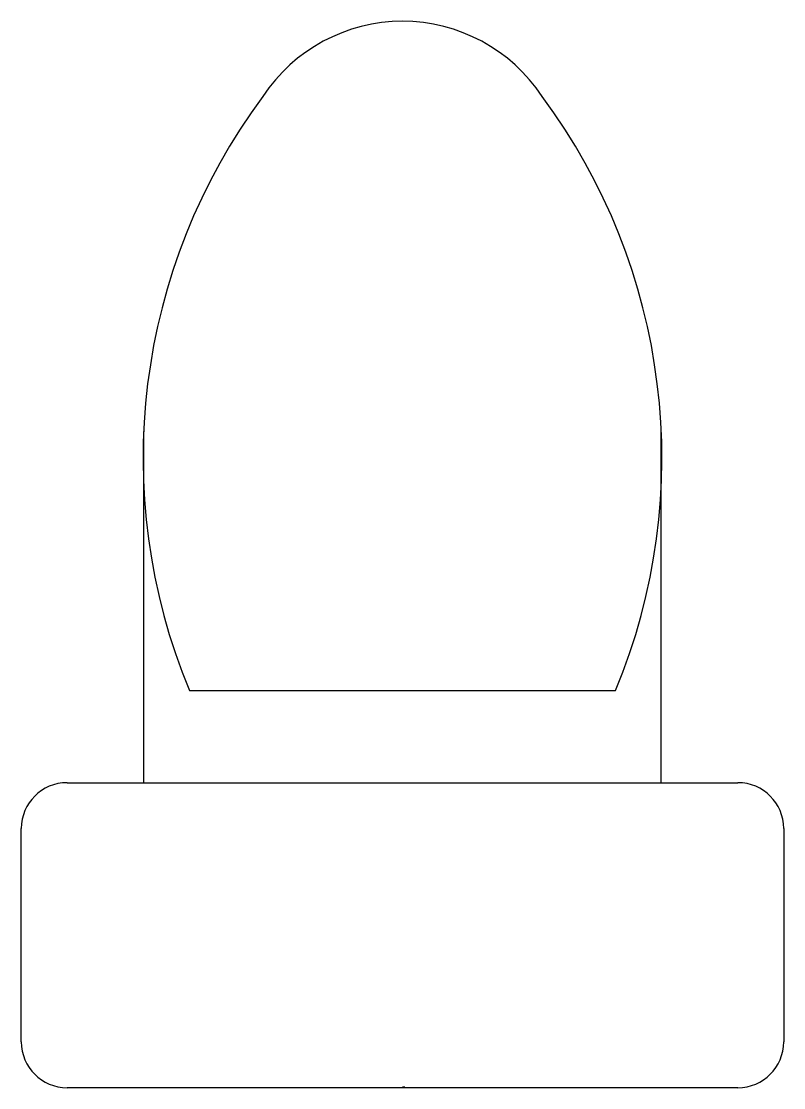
# Model space of a CAD drawing. Extents: x 18597 to 19097, y 12683 to 13383.
import ezdxf

# ---------------------------------------------------------------- set-up
doc = ezdxf.new("R2010")
doc.units = 0
doc.header["$MEASUREMENT"] = 0
doc.layers.get('0').update_dxf_attribs({"linetype": 'CONTINUOUS'})
doc.layers.add('TOILET', color=7, linetype='CONTINUOUS')
doc.styles.add('DIM_FONT', font='SIMPLEX', dxfattribs={"width": 0.8})

msp = doc.modelspace()

# ---------------------------------------------------------------- linework, layer by layer
at = {"layer": 'TOILET', "color": 4}
for p, q in [((18677.03, 12883.56), (18677.03, 13113.56)), ((19016.53, 12883.56), (19016.53, 13113.56)), ((18707.03, 12943.56), (18986.53, 12943.56)), ((18626.78, 12883.16), (19066.78, 12883.16)), ((18596.78, 12713.16), (18596.78, 12853.16)), ((19096.78, 12853.16), (19096.78, 12713.16)), ((19066.78, 12683.16), (18626.78, 12683.16))]:
    msp.add_line(p, q, dxfattribs=at)
for centre, radius, start, end in [((18846.78, 13272.72), 109.78, 33.45086, 146.54914), ((19074.17, 13096), 397.53, 143.36186, 202.54952), ((18619.39, 13096), 397.53, 337.45048, 36.63814), ((18626.78, 12853.16), 30, 90, 180), ((19066.78, 12853.16), 30, 0, 90), ((18626.78, 12713.16), 30, 180, 270), ((19066.78, 12713.16), 30, 270, 0)]:
    msp.add_arc(centre, radius, start, end, dxfattribs=at)

# ---------------------------------------------------------------- texts
at = {"color": 4, "style": 'DIM_FONT', "width": 0.8, "flags": 9}
for tag, s in [('YSIZE', '650'), ('XSIZE', '500')]:
    msp.add_attdef(tag, (18846.78, 12683.16), s, height=0.5, dxfattribs=at)

doc.saveas('drawing.dxf')
